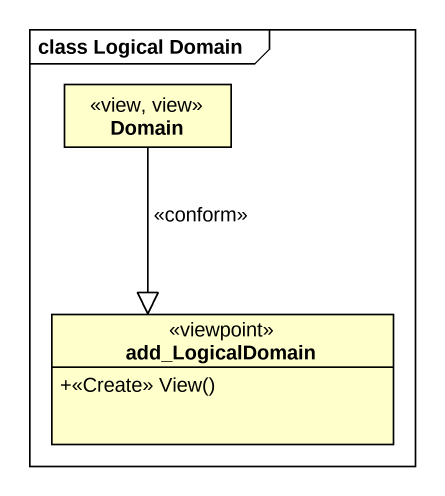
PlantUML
@startuml
mainframe class Logical Domain
hide circle
hide empty members
skinparam classAttributeIconSize 0
class Domain <<view, view>>
class add_LogicalDomain <<viewpoint>> {
  +<<Create>> View()
}
Domain --|> add_LogicalDomain : <<conform>>
@enduml
